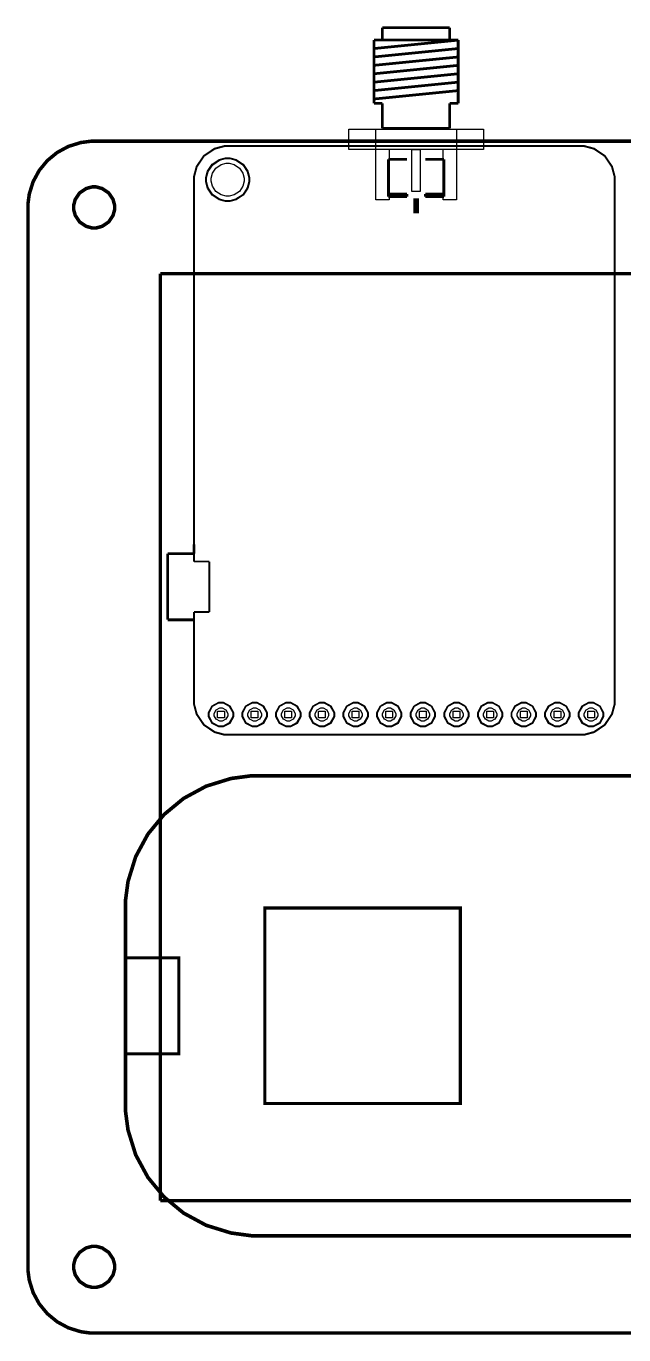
# Model space of a CAD drawing. Extents: x 0 to 4.73, y 0 to 4.02.
# Drawn here: x 0 to 1.776, y 0.132 to 4.022 of the extents above; entities that cross this region are included whole.
import ezdxf

# ---------------------------------------------------------------- set-up
doc = ezdxf.new("R2010")
doc.units = 0
doc.layers.get('0').update_dxf_attribs({"linetype": 'CONTINUOUS'})

msp = doc.modelspace()

# ---------------------------------------------------------------- linework, layer by layer
at = {"color": 253, "const_width": 0.008}
for points in [[(1.05903, 4.01807), (1.25906, 4.01807)], [(1.05903, 3.98058), (1.05903, 4.01807)], [(1.25906, 4.01807), (1.25906, 3.98058)], [(1.28402, 3.98058), (1.03402, 3.95557)], [(1.03402, 3.98058), (1.05903, 3.98058)], [(1.03402, 3.95557), (1.03402, 3.98058)], [(1.25906, 3.98058), (1.05903, 3.98058)], [(1.25906, 3.98058), (1.28402, 3.98058)], [(1.28402, 3.98058), (1.28402, 3.95557)], [(1.28402, 3.95557), (1.03402, 3.93056)], [(1.03402, 3.93056), (1.03402, 3.95557)], [(1.28402, 3.93056), (1.03402, 3.9056)], [(1.03402, 3.9056), (1.03402, 3.93056)], [(1.28402, 3.95557), (1.28402, 3.93056)], [(1.28402, 3.93056), (1.28402, 3.9056)], [(1.28402, 3.9056), (1.03402, 3.88058)], [(1.03402, 3.88058), (1.03402, 3.9056)], [(1.28402, 3.9056), (1.28402, 3.88058)], [(1.28402, 3.88058), (1.03402, 3.85558)], [(1.03402, 3.85558), (1.03402, 3.88058)], [(1.28402, 3.85558), (1.03402, 3.83057)], [(1.03402, 3.83057), (1.03402, 3.85558)], [(1.28402, 3.88058), (1.28402, 3.85558)], [(1.28402, 3.85558), (1.28402, 3.83057)], [(1.28402, 3.83057), (1.03402, 3.80556)], [(1.03402, 3.79308), (1.03402, 3.83057)], [(1.28402, 3.83057), (1.28402, 3.79308)], [(1.05903, 3.79308), (1.03402, 3.79308)], [(1.05903, 3.7181), (1.05903, 3.79308)], [(1.25906, 3.79308), (1.25906, 3.7181)], [(1.28402, 3.79308), (1.25906, 3.79308)], [(1.25906, 3.7181), (1.05903, 3.7181)], [(1.07633, 3.62576), (1.13146, 3.62576)], [(1.07633, 3.62576), (1.07633, 3.52349)], [(1.18652, 3.62576), (1.24164, 3.62576)], [(1.24164, 3.52349), (1.24164, 3.62576)], [(1.07633, 3.51557), (1.07633, 3.52349)], [(1.07633, 3.52349), (1.13146, 3.52349)], [(1.07633, 3.51557), (1.13146, 3.51557)], [(1.08024, 3.51947), (1.13146, 3.51947)], [(1.13146, 3.51557), (1.13146, 3.52349)], [(1.18652, 3.51557), (1.18652, 3.52349)], [(1.18652, 3.52349), (1.24164, 3.52349)], [(1.18652, 3.51947), (1.23774, 3.51947)], [(1.18652, 3.51557), (1.24164, 3.51557)], [(1.24164, 3.51557), (1.24164, 3.52349)], [(0.420247, 2.4541), (0.499024, 2.4541)], [(0.420247, 2.4541), (0.420247, 2.25717)], [(0.499024, 2.4541), (0.499024, 2.48156)], [(0.420247, 2.25717), (0.499024, 2.25717)]]:
    msp.add_lwpolyline(points, dxfattribs=at)
at = {"color": 253}
for points in [[(0.959039, 3.7156), (1.35905, 3.7156), (1.35905, 3.6556), (0.959039, 3.6556), (0.959039, 3.7156)], [(1.27902, 3.7156), (1.27902, 3.50558), (1.23904, 3.50558), (1.23904, 3.6556), (1.07905, 3.6556), (1.07905, 3.50558), (1.03901, 3.50558), (1.03901, 3.7156), (1.27902, 3.7156)], [(1.14654, 3.6556), (1.17155, 3.6556), (1.17155, 3.5306), (1.14654, 3.5306), (1.14654, 3.6556)], [(0.569011, 1.98557), (0.589031, 1.98557), (0.589031, 1.9656), (0.569011, 1.9656), (0.569011, 1.98557)], [(0.669054, 1.98557), (0.689019, 1.98557), (0.689019, 1.9656), (0.669054, 1.9656), (0.669054, 1.98557)], [(0.769043, 1.98557), (0.789008, 1.98557), (0.789008, 1.9656), (0.769043, 1.9656), (0.769043, 1.98557)], [(0.869032, 1.98557), (0.889051, 1.98557), (0.889051, 1.9656), (0.869032, 1.9656), (0.869032, 1.98557)], [(0.969021, 1.98557), (0.98904, 1.98557), (0.98904, 1.9656), (0.969021, 1.9656), (0.969021, 1.98557)], [(1.06901, 1.98557), (1.08903, 1.98557), (1.08903, 1.9656), (1.06901, 1.9656), (1.06901, 1.98557)], [(1.16905, 1.98557), (1.18902, 1.98557), (1.18902, 1.9656), (1.16905, 1.9656), (1.16905, 1.98557)], [(1.26904, 1.98557), (1.28901, 1.98557), (1.28901, 1.9656), (1.26904, 1.9656), (1.26904, 1.98557)], [(1.36903, 1.98557), (1.38906, 1.98557), (1.38906, 1.9656), (1.36903, 1.9656), (1.36903, 1.98557)], [(1.46903, 1.98557), (1.48904, 1.98557), (1.48904, 1.9656), (1.46903, 1.9656), (1.46903, 1.98557)], [(1.56901, 1.98557), (1.58903, 1.98557), (1.58903, 1.9656), (1.56901, 1.9656), (1.56901, 1.98557)], [(1.66906, 1.98557), (1.68901, 1.98557), (1.68901, 1.9656), (1.66906, 1.9656), (1.66906, 1.98557)]]:
    msp.add_lwpolyline(points, close=True, dxfattribs=at)
at = {"color": 0, "const_width": 0.010417}
for points in [[(0.20204, 3.68001), (0.192111, 3.68001), (0.162381, 3.67606), (0.125434, 3.66456), (0.09196, 3.64643), (0.062826, 3.6224), (0.038791, 3.59326), (0.020671, 3.55985), (0.009169, 3.52289), (0.005208, 3.49311), (0.005208, 3.48318)], [(0.20204, 3.68001), (4.53276, 3.68001)], [(0.005208, 0.333604), (0.005208, 3.48318)], [(0.398926, 3.28635), (4.33594, 3.28635)], [(0.398926, 0.530436), (0.398926, 3.28635)], [(4.33594, 0.530436), (0.398926, 0.530436)], [(0.005208, 0.333604), (0.005208, 0.323731), (0.009169, 0.293946), (0.020671, 0.256999), (0.038791, 0.223579), (0.062826, 0.19439), (0.09196, 0.170356), (0.125434, 0.152235), (0.162381, 0.140733), (0.192111, 0.136719), (0.20204, 0.136719)], [(4.53276, 0.136719), (0.20204, 0.136719)]]:
    msp.add_lwpolyline(points, dxfattribs=at)
at = {"color": 52}
for points, const_width in [([(0.599012, 3.66558), (0.589247, 3.66558), (0.560058, 3.65776), (0.528267, 3.63633), (0.506836, 3.60454), (0.499024, 3.57536), (0.499024, 3.5656)], 0.005906), ([(0.599012, 3.66558), (1.64903, 3.66558)], 0.005906), ([(1.74903, 3.5656), (1.74903, 3.57536), (1.74115, 3.60454), (1.71972, 3.63633), (1.68793, 3.65776), (1.65875, 3.66558), (1.64903, 3.66558)], 0.005906), ([(0.499024, 2.43056), (0.499024, 3.5656)], 0.005906), ([(1.74903, 3.5656), (1.74903, 2.01557)], 0.005906), ([(0.544054, 2.43056), (0.499024, 2.43056)], 0.005906), ([(0.544054, 2.2806), (0.544054, 2.43056)], 0.005906), ([(0.499024, 2.01557), (0.499024, 2.2806)], 0.005906), ([(0.499024, 2.2806), (0.544054, 2.2806)], 0.005906), ([(0.499024, 2.01557), (0.499024, 2.00586), (0.506836, 1.97667), (0.528267, 1.94488), (0.560058, 1.92344), (0.589247, 1.91558), (0.599012, 1.91558)], 0.005906), ([(1.64903, 1.91558), (1.65875, 1.91558), (1.68793, 1.92344), (1.71972, 1.94488), (1.74115, 1.97667), (1.74903, 2.00586), (1.74903, 2.01557)], 0.005906), ([(1.64903, 1.91558), (0.599012, 1.91558)], 0.005906), ([(2.05561, 0.426269), (0.688476, 0.426269), (0.668565, 0.426269), (0.608886, 0.434244), (0.534939, 0.45714), (0.468044, 0.493326), (0.409831, 0.541342), (0.361817, 0.599556), (0.325575, 0.66645), (0.302681, 0.740451), (0.29476, 0.800076), (0.29476, 0.819933), (0.29476, 1.39968), (0.29476, 1.4196), (0.302681, 1.47928), (0.325575, 1.55322), (0.361817, 1.62011), (0.409831, 1.67833), (0.468044, 1.72635), (0.534939, 1.76258), (0.608886, 1.78549), (0.668565, 1.7934), (0.688476, 1.7934), (0.688476, 1.7934), (2.05561, 1.7934)], 0.010825)]:
    msp.add_lwpolyline(points, dxfattribs=dict(at, const_width=const_width))
at = {"color": 54}
for points in [[(0.664008, 3.5656), (0.664008, 3.55931), (0.658854, 3.54031), (0.644965, 3.51964), (0.624294, 3.50575), (0.605306, 3.5006), (0.599012, 3.5006), (0.592665, 3.5006), (0.573676, 3.50575), (0.55306, 3.51964), (0.539117, 3.54031), (0.534017, 3.55931), (0.534017, 3.5656), (0.534017, 3.57194), (0.539117, 3.59093), (0.55306, 3.61154), (0.573676, 3.62549), (0.592665, 3.63058), (0.599012, 3.63058), (0.605306, 3.63058), (0.624294, 3.62549), (0.644965, 3.61154), (0.658854, 3.59093), (0.664008, 3.57194), (0.664008, 3.5656)], [(0.662001, 3.5656), (0.662001, 3.55951), (0.65701, 3.54113), (0.643554, 3.52111), (0.623535, 3.5076), (0.605143, 3.50261), (0.599012, 3.50261), (0.592882, 3.50261), (0.57449, 3.5076), (0.554471, 3.52111), (0.540961, 3.54113), (0.536025, 3.55951), (0.536025, 3.5656), (0.536025, 3.57172), (0.540961, 3.59011), (0.554471, 3.61014), (0.57449, 3.62364), (0.592882, 3.62858), (0.599012, 3.62858), (0.605143, 3.62858), (0.623535, 3.62364), (0.643554, 3.61014), (0.65701, 3.59011), (0.662001, 3.57172), (0.662001, 3.5656)], [(0.662001, 3.5656), (0.662001, 3.55951), (0.65701, 3.54113), (0.643554, 3.52111), (0.623535, 3.5076), (0.605143, 3.50261), (0.599012, 3.50261), (0.592882, 3.50261), (0.57449, 3.5076), (0.554471, 3.52111), (0.540961, 3.54113), (0.536025, 3.55951), (0.536025, 3.5656), (0.536025, 3.57172), (0.540961, 3.59011), (0.554471, 3.61014), (0.57449, 3.62364), (0.592882, 3.62858), (0.599012, 3.62858), (0.605143, 3.62858), (0.623535, 3.62364), (0.643554, 3.61014), (0.65701, 3.59011), (0.662001, 3.57172), (0.662001, 3.5656)], [(0.616049, 1.97558), (0.616049, 1.96907), (0.605197, 1.94943), (0.585558, 1.93858), (0.579047, 1.93858), (0.572483, 1.93858), (0.552843, 1.94943), (0.542046, 1.96907), (0.542046, 1.97558), (0.542046, 1.98215), (0.552843, 2.00179), (0.572483, 2.01258), (0.579047, 2.01258), (0.585558, 2.01258), (0.605197, 2.00179), (0.616049, 1.98215), (0.616049, 1.97558)], [(0.61404, 1.97558), (0.61404, 1.9694), (0.603787, 1.95085), (0.585232, 1.9406), (0.579047, 1.9406), (0.572808, 1.9406), (0.554254, 1.95085), (0.544054, 1.9694), (0.544054, 1.97558), (0.544054, 1.98178), (0.554254, 2.00032), (0.572808, 2.01058), (0.579047, 2.01058), (0.585232, 2.01058), (0.603787, 2.00032), (0.61404, 1.98178), (0.61404, 1.97558)], [(0.61404, 1.97558), (0.61404, 1.9694), (0.603787, 1.95085), (0.585232, 1.9406), (0.579047, 1.9406), (0.572808, 1.9406), (0.554254, 1.95085), (0.544054, 1.9694), (0.544054, 1.97558), (0.544054, 1.98178), (0.554254, 2.00032), (0.572808, 2.01058), (0.579047, 2.01058), (0.585232, 2.01058), (0.603787, 2.00032), (0.61404, 1.98178), (0.61404, 1.97558)], [(0.716037, 1.97558), (0.716037, 1.96907), (0.705186, 1.94943), (0.685547, 1.93858), (0.679036, 1.93858), (0.672472, 1.93858), (0.652832, 1.94943), (0.642036, 1.96907), (0.642036, 1.97558), (0.642036, 1.98215), (0.652832, 2.00179), (0.672472, 2.01258), (0.679036, 2.01258), (0.685547, 2.01258), (0.705186, 2.00179), (0.716037, 1.98215), (0.716037, 1.97558)], [(0.714031, 1.97558), (0.714031, 1.9694), (0.703776, 1.95085), (0.685221, 1.9406), (0.679036, 1.9406), (0.672851, 1.9406), (0.654297, 1.95085), (0.644043, 1.9694), (0.644043, 1.97558), (0.644043, 1.98178), (0.654297, 2.00032), (0.672851, 2.01058), (0.679036, 2.01058), (0.685221, 2.01058), (0.703776, 2.00032), (0.714031, 1.98178), (0.714031, 1.97558)], [(0.714031, 1.97558), (0.714031, 1.9694), (0.703776, 1.95085), (0.685221, 1.9406), (0.679036, 1.9406), (0.672851, 1.9406), (0.654297, 1.95085), (0.644043, 1.9694), (0.644043, 1.97558), (0.644043, 1.98178), (0.654297, 2.00032), (0.672851, 2.01058), (0.679036, 2.01058), (0.685221, 2.01058), (0.703776, 2.00032), (0.714031, 1.98178), (0.714031, 1.97558)], [(0.816026, 1.97558), (0.816026, 1.96907), (0.805176, 1.94943), (0.785536, 1.93858), (0.779025, 1.93858), (0.772461, 1.93858), (0.752875, 1.94943), (0.742025, 1.96907), (0.742025, 1.97558), (0.742025, 1.98215), (0.752875, 2.00179), (0.772461, 2.01258), (0.779025, 2.01258), (0.785536, 2.01258), (0.805176, 2.00179), (0.816026, 1.98215), (0.816026, 1.97558)], [(0.814019, 1.97558), (0.814019, 1.9694), (0.803765, 1.95085), (0.785211, 1.9406), (0.779025, 1.9406), (0.77284, 1.9406), (0.754286, 1.95085), (0.744032, 1.9694), (0.744032, 1.97558), (0.744032, 1.98178), (0.754286, 2.00032), (0.77284, 2.01058), (0.779025, 2.01058), (0.785211, 2.01058), (0.803765, 2.00032), (0.814019, 1.98178), (0.814019, 1.97558)], [(0.814019, 1.97558), (0.814019, 1.9694), (0.803765, 1.95085), (0.785211, 1.9406), (0.779025, 1.9406), (0.77284, 1.9406), (0.754286, 1.95085), (0.744032, 1.9694), (0.744032, 1.97558), (0.744032, 1.98178), (0.754286, 2.00032), (0.77284, 2.01058), (0.779025, 2.01058), (0.785211, 2.01058), (0.803765, 2.00032), (0.814019, 1.98178), (0.814019, 1.97558)], [(0.916015, 1.97558), (0.916015, 1.96907), (0.905165, 1.94943), (0.885525, 1.93858), (0.879015, 1.93858), (0.87245, 1.93858), (0.852865, 1.94943), (0.842014, 1.96907), (0.842014, 1.97558), (0.842014, 1.98215), (0.852865, 2.00179), (0.87245, 2.01258), (0.879015, 2.01258), (0.885525, 2.01258), (0.905165, 2.00179), (0.916015, 1.98215), (0.916015, 1.97558)], [(0.914008, 1.97558), (0.914008, 1.9694), (0.903754, 1.95085), (0.8852, 1.9406), (0.879015, 1.9406), (0.872831, 1.9406), (0.854275, 1.95085), (0.844021, 1.9694), (0.844021, 1.97558), (0.844021, 1.98178), (0.854275, 2.00032), (0.872831, 2.01058), (0.879015, 2.01058), (0.8852, 2.01058), (0.903754, 2.00032), (0.914008, 1.98178), (0.914008, 1.97558)], [(0.914008, 1.97558), (0.914008, 1.9694), (0.903754, 1.95085), (0.8852, 1.9406), (0.879015, 1.9406), (0.872831, 1.9406), (0.854275, 1.95085), (0.844021, 1.9694), (0.844021, 1.97558), (0.844021, 1.98178), (0.854275, 2.00032), (0.872831, 2.01058), (0.879015, 2.01058), (0.8852, 2.01058), (0.903754, 2.00032), (0.914008, 1.98178), (0.914008, 1.97558)], [(1.01606, 1.97558), (1.01606, 1.96907), (1.00521, 1.94943), (0.985568, 1.93858), (0.979058, 1.93858), (0.972493, 1.93858), (0.952854, 1.94943), (0.942057, 1.96907), (0.942057, 1.97558), (0.942057, 1.98215), (0.952854, 2.00179), (0.972493, 2.01258), (0.979058, 2.01258), (0.985568, 2.01258), (1.00521, 2.00179), (1.01606, 1.98215), (1.01606, 1.97558)], [(1.01405, 1.97558), (1.01405, 1.9694), (1.0038, 1.95085), (0.985243, 1.9406), (0.979058, 1.9406), (0.972819, 1.9406), (0.954264, 1.95085), (0.944011, 1.9694), (0.944011, 1.97558), (0.944011, 1.98178), (0.954264, 2.00032), (0.972819, 2.01058), (0.979058, 2.01058), (0.985243, 2.01058), (1.0038, 2.00032), (1.01405, 1.98178), (1.01405, 1.97558)], [(1.01405, 1.97558), (1.01405, 1.9694), (1.0038, 1.95085), (0.985243, 1.9406), (0.979058, 1.9406), (0.972819, 1.9406), (0.954264, 1.95085), (0.944011, 1.9694), (0.944011, 1.97558), (0.944011, 1.98178), (0.954264, 2.00032), (0.972819, 2.01058), (0.979058, 2.01058), (0.985243, 2.01058), (1.0038, 2.00032), (1.01405, 1.98178), (1.01405, 1.97558)], [(1.11605, 1.97558), (1.11605, 1.96907), (1.1052, 1.94943), (1.08556, 1.93858), (1.07905, 1.93858), (1.07248, 1.93858), (1.05284, 1.94943), (1.04205, 1.96907), (1.04205, 1.97558), (1.04205, 1.98215), (1.05284, 2.00179), (1.07248, 2.01258), (1.07905, 2.01258), (1.08556, 2.01258), (1.1052, 2.00179), (1.11605, 1.98215), (1.11605, 1.97558)], [(1.11404, 1.97558), (1.11404, 1.9694), (1.10379, 1.95085), (1.08523, 1.9406), (1.07905, 1.9406), (1.07281, 1.9406), (1.05425, 1.95085), (1.04405, 1.9694), (1.04405, 1.97558), (1.04405, 1.98178), (1.05425, 2.00032), (1.07281, 2.01058), (1.07905, 2.01058), (1.08523, 2.01058), (1.10379, 2.00032), (1.11404, 1.98178), (1.11404, 1.97558)], [(1.11404, 1.97558), (1.11404, 1.9694), (1.10379, 1.95085), (1.08523, 1.9406), (1.07905, 1.9406), (1.07281, 1.9406), (1.05425, 1.95085), (1.04405, 1.9694), (1.04405, 1.97558), (1.04405, 1.98178), (1.05425, 2.00032), (1.07281, 2.01058), (1.07905, 2.01058), (1.08523, 2.01058), (1.10379, 2.00032), (1.11404, 1.98178), (1.11404, 1.97558)], [(1.21604, 1.97558), (1.21604, 1.96907), (1.20519, 1.94943), (1.18555, 1.93858), (1.17904, 1.93858), (1.17247, 1.93858), (1.15283, 1.94943), (1.14204, 1.96907), (1.14204, 1.97558), (1.14204, 1.98215), (1.15283, 2.00179), (1.17247, 2.01258), (1.17904, 2.01258), (1.18555, 2.01258), (1.20519, 2.00179), (1.21604, 1.98215), (1.21604, 1.97558)], [(1.21403, 1.97558), (1.21403, 1.9694), (1.20378, 1.95085), (1.18522, 1.9406), (1.17904, 1.9406), (1.17285, 1.9406), (1.1543, 1.95085), (1.14404, 1.9694), (1.14404, 1.97558), (1.14404, 1.98178), (1.1543, 2.00032), (1.17285, 2.01058), (1.17904, 2.01058), (1.18522, 2.01058), (1.20378, 2.00032), (1.21403, 1.98178), (1.21403, 1.97558)], [(1.21403, 1.97558), (1.21403, 1.9694), (1.20378, 1.95085), (1.18522, 1.9406), (1.17904, 1.9406), (1.17285, 1.9406), (1.1543, 1.95085), (1.14404, 1.9694), (1.14404, 1.97558), (1.14404, 1.98178), (1.1543, 2.00032), (1.17285, 2.01058), (1.17904, 2.01058), (1.18522, 2.01058), (1.20378, 2.00032), (1.21403, 1.98178), (1.21403, 1.97558)], [(1.31603, 1.97558), (1.31603, 1.96907), (1.30518, 1.94943), (1.28554, 1.93858), (1.27902, 1.93858), (1.27246, 1.93858), (1.25288, 1.94943), (1.24202, 1.96907), (1.24202, 1.97558), (1.24202, 1.98215), (1.25288, 2.00179), (1.27246, 2.01258), (1.27902, 2.01258), (1.28554, 2.01258), (1.30518, 2.00179), (1.31603, 1.98215), (1.31603, 1.97558)], [(1.31402, 1.97558), (1.31402, 1.9694), (1.30377, 1.95085), (1.28521, 1.9406), (1.27902, 1.9406), (1.27284, 1.9406), (1.25429, 1.95085), (1.24403, 1.9694), (1.24403, 1.97558), (1.24403, 1.98178), (1.25429, 2.00032), (1.27284, 2.01058), (1.27902, 2.01058), (1.28521, 2.01058), (1.30377, 2.00032), (1.31402, 1.98178), (1.31402, 1.97558)], [(1.31402, 1.97558), (1.31402, 1.9694), (1.30377, 1.95085), (1.28521, 1.9406), (1.27902, 1.9406), (1.27284, 1.9406), (1.25429, 1.95085), (1.24403, 1.9694), (1.24403, 1.97558), (1.24403, 1.98178), (1.25429, 2.00032), (1.27284, 2.01058), (1.27902, 2.01058), (1.28521, 2.01058), (1.30377, 2.00032), (1.31402, 1.98178), (1.31402, 1.97558)], [(1.41601, 1.97558), (1.41601, 1.96907), (1.40517, 1.94943), (1.38552, 1.93858), (1.37902, 1.93858), (1.37245, 1.93858), (1.35287, 1.94943), (1.34201, 1.96907), (1.34201, 1.97558), (1.34201, 1.98215), (1.35287, 2.00179), (1.37245, 2.01258), (1.37902, 2.01258), (1.38552, 2.01258), (1.40517, 2.00179), (1.41601, 1.98215), (1.41601, 1.97558)], [(1.41401, 1.97558), (1.41401, 1.9694), (1.40375, 1.95085), (1.3852, 1.9406), (1.37902, 1.9406), (1.37283, 1.9406), (1.35427, 1.95085), (1.34402, 1.9694), (1.34402, 1.97558), (1.34402, 1.98178), (1.35427, 2.00032), (1.37283, 2.01058), (1.37902, 2.01058), (1.3852, 2.01058), (1.40375, 2.00032), (1.41401, 1.98178), (1.41401, 1.97558)], [(1.41401, 1.97558), (1.41401, 1.9694), (1.40375, 1.95085), (1.3852, 1.9406), (1.37902, 1.9406), (1.37283, 1.9406), (1.35427, 1.95085), (1.34402, 1.9694), (1.34402, 1.97558), (1.34402, 1.98178), (1.35427, 2.00032), (1.37283, 2.01058), (1.37902, 2.01058), (1.3852, 2.01058), (1.40375, 2.00032), (1.41401, 1.98178), (1.41401, 1.97558)], [(1.51606, 1.97558), (1.51606, 1.96907), (1.50521, 1.94943), (1.48557, 1.93858), (1.47906, 1.93858), (1.4725, 1.93858), (1.45285, 1.94943), (1.44206, 1.96907), (1.44206, 1.97558), (1.44206, 1.98215), (1.45285, 2.00179), (1.4725, 2.01258), (1.47906, 2.01258), (1.48557, 2.01258), (1.50521, 2.00179), (1.51606, 1.98215), (1.51606, 1.97558)], [(1.51406, 1.97558), (1.51406, 1.9694), (1.50379, 1.95085), (1.48525, 1.9406), (1.47906, 1.9406), (1.47282, 1.9406), (1.45426, 1.95085), (1.44401, 1.9694), (1.44401, 1.97558), (1.44401, 1.98178), (1.45426, 2.00032), (1.47282, 2.01058), (1.47906, 2.01058), (1.48525, 2.01058), (1.50379, 2.00032), (1.51406, 1.98178), (1.51406, 1.97558)], [(1.51406, 1.97558), (1.51406, 1.9694), (1.50379, 1.95085), (1.48525, 1.9406), (1.47906, 1.9406), (1.47282, 1.9406), (1.45426, 1.95085), (1.44401, 1.9694), (1.44401, 1.97558), (1.44401, 1.98178), (1.45426, 2.00032), (1.47282, 2.01058), (1.47906, 2.01058), (1.48525, 2.01058), (1.50379, 2.00032), (1.51406, 1.98178), (1.51406, 1.97558)], [(1.61604, 1.97558), (1.61604, 1.96907), (1.60519, 1.94943), (1.58556, 1.93858), (1.57904, 1.93858), (1.57249, 1.93858), (1.55285, 1.94943), (1.54204, 1.96907), (1.54204, 1.97558), (1.54204, 1.98215), (1.55285, 2.00179), (1.57249, 2.01258), (1.57904, 2.01258), (1.58556, 2.01258), (1.60519, 2.00179), (1.61604, 1.98215), (1.61604, 1.97558)], [(1.61404, 1.97558), (1.61404, 1.9694), (1.60379, 1.95085), (1.58524, 1.9406), (1.57904, 1.9406), (1.57281, 1.9406), (1.55425, 1.95085), (1.54406, 1.9694), (1.54406, 1.97558), (1.54406, 1.98178), (1.55425, 2.00032), (1.57281, 2.01058), (1.57904, 2.01058), (1.58524, 2.01058), (1.60379, 2.00032), (1.61404, 1.98178), (1.61404, 1.97558)], [(1.61404, 1.97558), (1.61404, 1.9694), (1.60379, 1.95085), (1.58524, 1.9406), (1.57904, 1.9406), (1.57281, 1.9406), (1.55425, 1.95085), (1.54406, 1.9694), (1.54406, 1.97558), (1.54406, 1.98178), (1.55425, 2.00032), (1.57281, 2.01058), (1.57904, 2.01058), (1.58524, 2.01058), (1.60379, 2.00032), (1.61404, 1.98178), (1.61404, 1.97558)], [(1.71604, 1.97558), (1.71604, 1.96907), (1.70518, 1.94943), (1.68554, 1.93858), (1.67904, 1.93858), (1.67247, 1.93858), (1.65283, 1.94943), (1.64204, 1.96907), (1.64204, 1.97558), (1.64204, 1.98215), (1.65283, 2.00179), (1.67247, 2.01258), (1.67904, 2.01258), (1.68554, 2.01258), (1.70518, 2.00179), (1.71604, 1.98215), (1.71604, 1.97558)], [(1.71403, 1.97558), (1.71403, 1.9694), (1.70378, 1.95085), (1.68522, 1.9406), (1.67904, 1.9406), (1.67285, 1.9406), (1.65429, 1.95085), (1.64404, 1.9694), (1.64404, 1.97558), (1.64404, 1.98178), (1.65429, 2.00032), (1.67285, 2.01058), (1.67904, 2.01058), (1.68522, 2.01058), (1.70378, 2.00032), (1.71403, 1.98178), (1.71403, 1.97558)], [(1.71403, 1.97558), (1.71403, 1.9694), (1.70378, 1.95085), (1.68522, 1.9406), (1.67904, 1.9406), (1.67285, 1.9406), (1.65429, 1.95085), (1.64404, 1.9694), (1.64404, 1.97558), (1.64404, 1.98178), (1.65429, 2.00032), (1.67285, 2.01058), (1.67904, 2.01058), (1.68522, 2.01058), (1.70378, 2.00032), (1.71403, 1.98178), (1.71403, 1.97558)]]:
    msp.add_lwpolyline(points, close=True, dxfattribs=at)
at = {"color": 7}
for points in [[(0.648221, 3.5656), (0.648221, 3.56082), (0.644314, 3.54644), (0.633789, 3.53082), (0.618164, 3.52029), (0.603787, 3.51639), (0.599012, 3.51639), (0.594185, 3.51639), (0.579807, 3.52029), (0.564182, 3.53082), (0.553657, 3.54644), (0.549804, 3.56082), (0.549804, 3.5656), (0.549804, 3.57042), (0.553657, 3.58479), (0.564182, 3.60042), (0.579807, 3.61094), (0.594185, 3.61481), (0.599012, 3.61481), (0.603787, 3.61481), (0.618164, 3.61094), (0.633789, 3.60042), (0.644314, 3.58479), (0.648221, 3.57042), (0.648221, 3.5656)], [(0.599012, 1.97558), (0.599012, 1.97206), (0.593153, 1.96143), (0.582574, 1.95557), (0.579047, 1.95557), (0.575467, 1.95557), (0.564888, 1.96143), (0.559028, 1.97206), (0.559028, 1.97558), (0.559028, 1.97917), (0.564888, 1.98975), (0.575467, 1.99561), (0.579047, 1.99561), (0.582574, 1.99561), (0.593153, 1.98975), (0.599012, 1.97917), (0.599012, 1.97558)], [(0.599012, 1.97558), (0.599012, 1.97206), (0.593153, 1.96143), (0.582574, 1.95557), (0.579047, 1.95557), (0.575467, 1.95557), (0.564888, 1.96143), (0.559028, 1.97206), (0.559028, 1.97558), (0.559028, 1.97917), (0.564888, 1.98975), (0.575467, 1.99561), (0.579047, 1.99561), (0.582574, 1.99561), (0.593153, 1.98975), (0.599012, 1.97917), (0.599012, 1.97558)], [(0.699056, 1.97558), (0.699056, 1.97206), (0.693197, 1.96143), (0.682563, 1.95557), (0.679036, 1.95557), (0.675456, 1.95557), (0.664876, 1.96143), (0.659017, 1.97206), (0.659017, 1.97558), (0.659017, 1.97917), (0.664876, 1.98975), (0.675456, 1.99561), (0.679036, 1.99561), (0.682563, 1.99561), (0.693197, 1.98975), (0.699056, 1.97917), (0.699056, 1.97558)], [(0.699056, 1.97558), (0.699056, 1.97206), (0.693197, 1.96143), (0.682563, 1.95557), (0.679036, 1.95557), (0.675456, 1.95557), (0.664876, 1.96143), (0.659017, 1.97206), (0.659017, 1.97558), (0.659017, 1.97917), (0.664876, 1.98975), (0.675456, 1.99561), (0.679036, 1.99561), (0.682563, 1.99561), (0.693197, 1.98975), (0.699056, 1.97917), (0.699056, 1.97558)], [(0.799046, 1.97558), (0.799046, 1.97206), (0.793186, 1.96143), (0.782553, 1.95557), (0.779025, 1.95557), (0.775444, 1.95557), (0.764865, 1.96143), (0.75906, 1.97206), (0.75906, 1.97558), (0.75906, 1.97917), (0.764865, 1.98975), (0.775444, 1.99561), (0.779025, 1.99561), (0.782553, 1.99561), (0.793186, 1.98975), (0.799046, 1.97917), (0.799046, 1.97558)], [(0.799046, 1.97558), (0.799046, 1.97206), (0.793186, 1.96143), (0.782553, 1.95557), (0.779025, 1.95557), (0.775444, 1.95557), (0.764865, 1.96143), (0.75906, 1.97206), (0.75906, 1.97558), (0.75906, 1.97917), (0.764865, 1.98975), (0.775444, 1.99561), (0.779025, 1.99561), (0.782553, 1.99561), (0.793186, 1.98975), (0.799046, 1.97917), (0.799046, 1.97558)], [(0.899035, 1.97558), (0.899035, 1.97206), (0.893175, 1.96143), (0.882542, 1.95557), (0.879015, 1.95557), (0.875435, 1.95557), (0.864854, 1.96143), (0.85905, 1.97206), (0.85905, 1.97558), (0.85905, 1.97917), (0.864854, 1.98975), (0.875435, 1.99561), (0.879015, 1.99561), (0.882542, 1.99561), (0.893175, 1.98975), (0.899035, 1.97917), (0.899035, 1.97558)], [(0.899035, 1.97558), (0.899035, 1.97206), (0.893175, 1.96143), (0.882542, 1.95557), (0.879015, 1.95557), (0.875435, 1.95557), (0.864854, 1.96143), (0.85905, 1.97206), (0.85905, 1.97558), (0.85905, 1.97917), (0.864854, 1.98975), (0.875435, 1.99561), (0.879015, 1.99561), (0.882542, 1.99561), (0.893175, 1.98975), (0.899035, 1.97917), (0.899035, 1.97558)], [(0.999024, 1.97558), (0.999024, 1.97206), (0.993164, 1.96143), (0.982585, 1.95557), (0.979058, 1.95557), (0.975478, 1.95557), (0.964899, 1.96143), (0.959039, 1.97206), (0.959039, 1.97558), (0.959039, 1.97917), (0.964899, 1.98975), (0.975478, 1.99561), (0.979058, 1.99561), (0.982585, 1.99561), (0.993164, 1.98975), (0.999024, 1.97917), (0.999024, 1.97558)], [(0.999024, 1.97558), (0.999024, 1.97206), (0.993164, 1.96143), (0.982585, 1.95557), (0.979058, 1.95557), (0.975478, 1.95557), (0.964899, 1.96143), (0.959039, 1.97206), (0.959039, 1.97558), (0.959039, 1.97917), (0.964899, 1.98975), (0.975478, 1.99561), (0.979058, 1.99561), (0.982585, 1.99561), (0.993164, 1.98975), (0.999024, 1.97917), (0.999024, 1.97558)], [(1.09901, 1.97558), (1.09901, 1.97206), (1.09315, 1.96143), (1.08257, 1.95557), (1.07905, 1.95557), (1.07547, 1.95557), (1.06489, 1.96143), (1.05903, 1.97206), (1.05903, 1.97558), (1.05903, 1.97917), (1.06489, 1.98975), (1.07547, 1.99561), (1.07905, 1.99561), (1.08257, 1.99561), (1.09315, 1.98975), (1.09901, 1.97917), (1.09901, 1.97558)], [(1.09901, 1.97558), (1.09901, 1.97206), (1.09315, 1.96143), (1.08257, 1.95557), (1.07905, 1.95557), (1.07547, 1.95557), (1.06489, 1.96143), (1.05903, 1.97206), (1.05903, 1.97558), (1.05903, 1.97917), (1.06489, 1.98975), (1.07547, 1.99561), (1.07905, 1.99561), (1.08257, 1.99561), (1.09315, 1.98975), (1.09901, 1.97917), (1.09901, 1.97558)], [(1.19906, 1.97558), (1.19906, 1.97206), (1.1932, 1.96143), (1.18256, 1.95557), (1.17904, 1.95557), (1.17546, 1.95557), (1.16488, 1.96143), (1.15902, 1.97206), (1.15902, 1.97558), (1.15902, 1.97917), (1.16488, 1.98975), (1.17546, 1.99561), (1.17904, 1.99561), (1.18256, 1.99561), (1.1932, 1.98975), (1.19906, 1.97917), (1.19906, 1.97558)], [(1.19906, 1.97558), (1.19906, 1.97206), (1.1932, 1.96143), (1.18256, 1.95557), (1.17904, 1.95557), (1.17546, 1.95557), (1.16488, 1.96143), (1.15902, 1.97206), (1.15902, 1.97558), (1.15902, 1.97917), (1.16488, 1.98975), (1.17546, 1.99561), (1.17904, 1.99561), (1.18256, 1.99561), (1.1932, 1.98975), (1.19906, 1.97917), (1.19906, 1.97558)], [(1.29905, 1.97558), (1.29905, 1.97206), (1.29319, 1.96143), (1.28255, 1.95557), (1.27902, 1.95557), (1.27544, 1.95557), (1.26487, 1.96143), (1.25906, 1.97206), (1.25906, 1.97558), (1.25906, 1.97917), (1.26487, 1.98975), (1.27544, 1.99561), (1.27902, 1.99561), (1.28255, 1.99561), (1.29319, 1.98975), (1.29905, 1.97917), (1.29905, 1.97558)], [(1.29905, 1.97558), (1.29905, 1.97206), (1.29319, 1.96143), (1.28255, 1.95557), (1.27902, 1.95557), (1.27544, 1.95557), (1.26487, 1.96143), (1.25906, 1.97206), (1.25906, 1.97558), (1.25906, 1.97917), (1.26487, 1.98975), (1.27544, 1.99561), (1.27902, 1.99561), (1.28255, 1.99561), (1.29319, 1.98975), (1.29905, 1.97917), (1.29905, 1.97558)], [(1.39903, 1.97558), (1.39903, 1.97206), (1.39318, 1.96143), (1.38254, 1.95557), (1.37902, 1.95557), (1.37543, 1.95557), (1.36485, 1.96143), (1.35905, 1.97206), (1.35905, 1.97558), (1.35905, 1.97917), (1.36485, 1.98975), (1.37543, 1.99561), (1.37902, 1.99561), (1.38254, 1.99561), (1.39318, 1.98975), (1.39903, 1.97917), (1.39903, 1.97558)], [(1.39903, 1.97558), (1.39903, 1.97206), (1.39318, 1.96143), (1.38254, 1.95557), (1.37902, 1.95557), (1.37543, 1.95557), (1.36485, 1.96143), (1.35905, 1.97206), (1.35905, 1.97558), (1.35905, 1.97917), (1.36485, 1.98975), (1.37543, 1.99561), (1.37902, 1.99561), (1.38254, 1.99561), (1.39318, 1.98975), (1.39903, 1.97917), (1.39903, 1.97558)], [(1.49903, 1.97558), (1.49903, 1.97206), (1.49317, 1.96143), (1.48258, 1.95557), (1.47906, 1.95557), (1.47547, 1.95557), (1.4649, 1.96143), (1.45904, 1.97206), (1.45904, 1.97558), (1.45904, 1.97917), (1.4649, 1.98975), (1.47547, 1.99561), (1.47906, 1.99561), (1.48258, 1.99561), (1.49317, 1.98975), (1.49903, 1.97917), (1.49903, 1.97558)], [(1.49903, 1.97558), (1.49903, 1.97206), (1.49317, 1.96143), (1.48258, 1.95557), (1.47906, 1.95557), (1.47547, 1.95557), (1.4649, 1.96143), (1.45904, 1.97206), (1.45904, 1.97558), (1.45904, 1.97917), (1.4649, 1.98975), (1.47547, 1.99561), (1.47906, 1.99561), (1.48258, 1.99561), (1.49317, 1.98975), (1.49903, 1.97917), (1.49903, 1.97558)], [(1.59901, 1.97558), (1.59901, 1.97206), (1.59315, 1.96143), (1.58257, 1.95557), (1.57904, 1.95557), (1.57547, 1.95557), (1.56489, 1.96143), (1.55903, 1.97206), (1.55903, 1.97558), (1.55903, 1.97917), (1.56489, 1.98975), (1.57547, 1.99561), (1.57904, 1.99561), (1.58257, 1.99561), (1.59315, 1.98975), (1.59901, 1.97917), (1.59901, 1.97558)], [(1.59901, 1.97558), (1.59901, 1.97206), (1.59315, 1.96143), (1.58257, 1.95557), (1.57904, 1.95557), (1.57547, 1.95557), (1.56489, 1.96143), (1.55903, 1.97206), (1.55903, 1.97558), (1.55903, 1.97917), (1.56489, 1.98975), (1.57547, 1.99561), (1.57904, 1.99561), (1.58257, 1.99561), (1.59315, 1.98975), (1.59901, 1.97917), (1.59901, 1.97558)], [(1.69906, 1.97558), (1.69906, 1.97206), (1.69319, 1.96143), (1.68257, 1.95557), (1.67904, 1.95557), (1.67546, 1.95557), (1.66488, 1.96143), (1.65901, 1.97206), (1.65901, 1.97558), (1.65901, 1.97917), (1.66488, 1.98975), (1.67546, 1.99561), (1.67904, 1.99561), (1.68257, 1.99561), (1.69319, 1.98975), (1.69906, 1.97917), (1.69906, 1.97558)], [(1.69906, 1.97558), (1.69906, 1.97206), (1.69319, 1.96143), (1.68257, 1.95557), (1.67904, 1.95557), (1.67546, 1.95557), (1.66488, 1.96143), (1.65901, 1.97206), (1.65901, 1.97558), (1.65901, 1.97917), (1.66488, 1.98975), (1.67546, 1.99561), (1.67904, 1.99561), (1.68257, 1.99561), (1.69319, 1.98975), (1.69906, 1.97917), (1.69906, 1.97558)]]:
    msp.add_lwpolyline(points, close=True, dxfattribs=at)
at = {"color": 0, "const_width": 0.010417}
for points in [[(0.263075, 3.48318), (0.263075, 3.48915), (0.258247, 3.50694), (0.245171, 3.52636), (0.225803, 3.53944), (0.207954, 3.54422), (0.20204, 3.54422), (0.196072, 3.54422), (0.178276, 3.53944), (0.158854, 3.52636), (0.145779, 3.50694), (0.14106, 3.48915), (0.14106, 3.48318), (0.14106, 3.47726), (0.145779, 3.45947), (0.158854, 3.44006), (0.178276, 3.42697), (0.196072, 3.42215), (0.20204, 3.42215), (0.207954, 3.42215), (0.225803, 3.42697), (0.245171, 3.44006), (0.258247, 3.45947), (0.263075, 3.47726), (0.263075, 3.48318)], [(0.263075, 0.333604), (0.263075, 0.339572), (0.258247, 0.357368), (0.245171, 0.37679), (0.225803, 0.389865), (0.207954, 0.39464), (0.20204, 0.39464), (0.196072, 0.39464), (0.178276, 0.389865), (0.158854, 0.37679), (0.145779, 0.357368), (0.14106, 0.339572), (0.14106, 0.333604), (0.14106, 0.327692), (0.145779, 0.309842), (0.158854, 0.290419), (0.178276, 0.277344), (0.196072, 0.272515), (0.20204, 0.272515), (0.207954, 0.272515), (0.225803, 0.277344), (0.245171, 0.290419), (0.258247, 0.309842), (0.263075, 0.327692), (0.263075, 0.333604)]]:
    msp.add_lwpolyline(points, close=True, dxfattribs=at)
at = {"color": 14, "const_width": 0.016}
msp.add_lwpolyline([(1.15913, 3.51058), (1.15913, 3.4656)], dxfattribs=at)
at = {"color": 52}
for points, const_width in [([(0.709526, 1.40039), (1.29069, 1.40039), (1.29069, 0.819228), (0.709526, 0.819228), (0.709526, 1.40039)], 0.009393), ([(0.293837, 1.2525), (0.454047, 1.2525), (0.454047, 0.967176), (0.293837, 0.967176), (0.293837, 1.2525)], 0.009)]:
    msp.add_lwpolyline(points, close=True, dxfattribs=dict(at, const_width=const_width))

doc.saveas('drawing.dxf')
